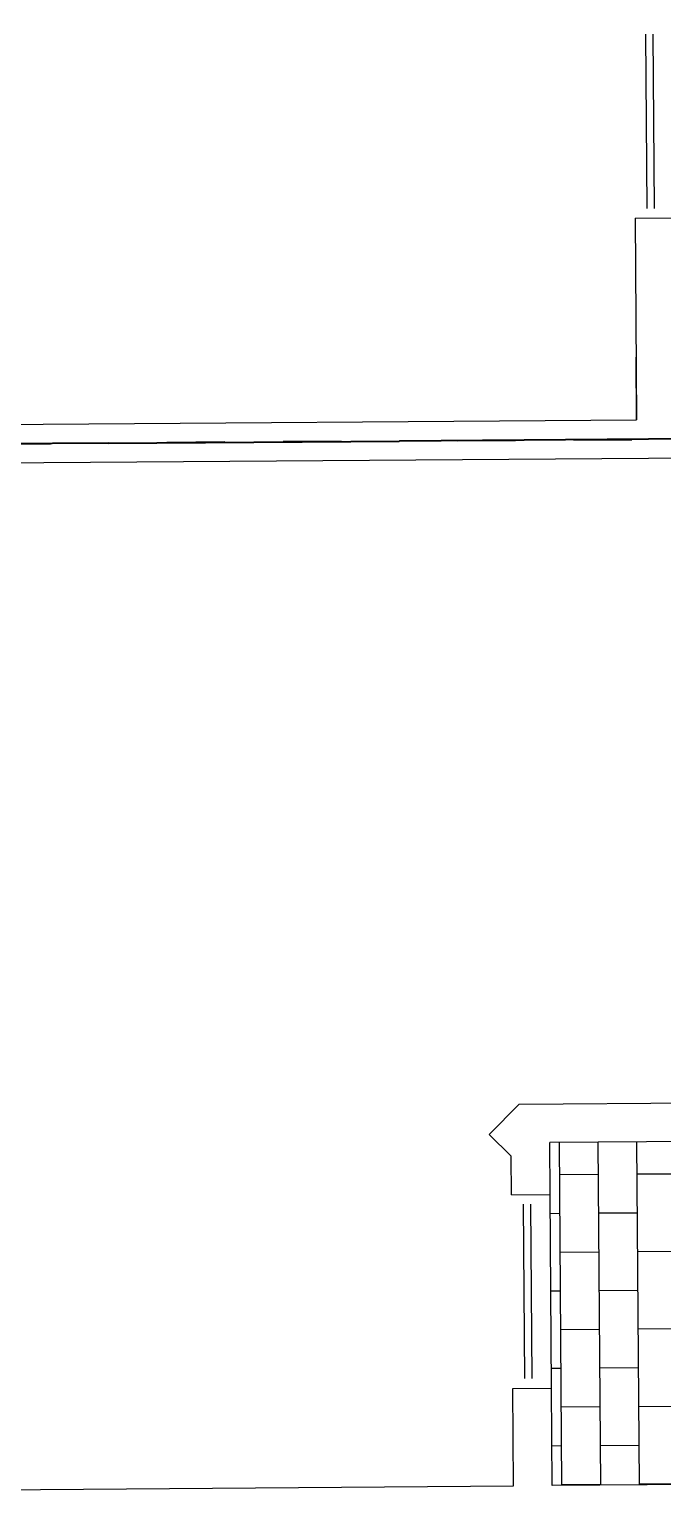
# Model space of a CAD drawing. Header units: feet. Extents: x 919634 to 928945, y 707022 to 708026.
# Drawn here: x 920758.11 to 920769, y 707339.63 to 707364.93 of the extents above; entities that cross this region are included whole.
import ezdxf

# ---------------------------------------------------------------- set-up
doc = ezdxf.new("R2010")
doc.units = ezdxf.units.FT
doc.header["$LTSCALE"] = 20
doc.header["$MEASUREMENT"] = 0
doc.linetypes.add('Site Plan$0$PHANTOM2', pattern=[1.25, 0.625, -0.125, 0.125, -0.125, 0.125, -0.125])
for name, color, linetype in [('-u-site-xref', 7, 'Continuous'), ('Site Plan$0$-u-site-bldg_interior', 252, 'Continuous'), ('Site Plan$0$SP-LOT PAVERS', 254, 'Continuous')]:
    doc.layers.add(name, color=color, linetype=linetype)
doc.layers.add('Site Plan$0$SP-LOT LINES', color=252, linetype='Site Plan$0$PHANTOM2', lineweight=40)
doc.layers.add('SP-BUILDING-FOOTPRINT', color=1, linetype='Continuous', lineweight=25)
doc.layers.get('-u-site-xref').off()

# ---------------------------------------------------------------- blocks, each defined once
blk = doc.blocks.new('Site Plan')
at = {"layer": 'Site Plan$0$SP-LOT PAVERS', "extrusion": (7.49369476447442e-08, 5.421449408350116e-10, 0.9999999999999972)}
h = blk.add_hatch(dxfattribs=at)
h.set_pattern_fill('AR-B816', color=256, scale=0.08333333333333331, angle=90.41450947818753)
h.set_pattern_definition([(90.41450947818744, (920786.5937533336, 707341.3549847414), (-0.6666492204798994, -0.004822994711523406), []), (180.4145094781875, (920786.5937533336, 707341.3549847414), (-0.6618262257683755, -0.6714722151914222), [0.6666666666666665, -0.6666666666666665])])
h.paths.add_polyline_path([(920777.0650559088, 707345.2883238336), (920777.0610345023, 707345.8441750354), (920767.0613273574, 707345.7718303531), (920767.1040532981, 707339.8661189146), (920776.4371113811, 707339.9336186505), (920776.4322883871, 707340.6002678716), (920777.0989376071, 707340.6050908657), (920777.0939938776, 707341.2884284066), (920786.5937533336, 707341.3549847412), (920786.5648153644, 707345.3548801687)])
at = {"layer": 'Site Plan$0$-u-site-bldg_interior', "extrusion": (7.493694764474419e-08, 5.421449408350157e-10, 0.9999999999999972)}
for p, q in [((920768.736669627, 707361.8497266935, 2.781222946186143e-06), (920768.7149661508, 707364.8496481857, 2.781222946186114e-06)), ((920768.8616663559, 707361.850631005, 2.771855582593388e-06), (920768.8399628797, 707364.8505524972, 2.771855582593359e-06)), ((920768.5295474943, 707361.6815572026, 2.796835218843645e-06), (920769.1961967146, 707361.6863801973, 2.746875946351858e-06)), ((920768.5295474943, 707361.6815572026, 2.796835218843645e-06), (920768.5546601596, 707358.2104070514, 2.796835218843679e-06)), ((920768.5546601603, 707358.2104069593, 2.796835218843679e-06), (920768.5468233768, 707359.2936313672, 2.796835218843668e-06)), ((920732.1389643949, 707357.9469510154, 5.525859137167594e-06), (920768.5546601596, 707358.2104070514, 2.796835218843679e-06)), ((920775.6426529306, 707357.5949999997, 2.266016315479787e-06), (920734.1437399744, 707357.2947685863, 5.375980951939179e-06)), ((920766.5355965464, 707346.4347109718, 2.954521817178377e-06), (920775.7229130481, 707346.5011782795, 2.26601632657687e-06)), ((920766.5355965464, 707346.4347109718, 2.954521817178377e-06), (920766.0195554576, 707345.9111486839, 2.993476207871635e-06)), ((920766.3963219513, 707345.5397946041, 2.965443804597667e-06), (920766.0195554576, 707345.9111486839, 2.993476207871635e-06)), ((920776.3943852844, 707345.8393520538, 2.216057052497315e-06), (920767.06132736, 707345.7718303533, 2.915484532097154e-06)), ((920767.067787655, 707344.8788684283, 2.915484532097163e-06), (920767.06132736, 707345.7718303533, 2.915484532097154e-06)), ((920766.4011384344, 707344.8740454337, 2.965443804597674e-06), (920766.3963219513, 707345.5397946041, 2.965443804597667e-06)), ((920766.4011384344, 707344.8740454337, 2.965443804597674e-06), (920767.067787655, 707344.8788684283, 2.915484532097163e-06)), ((920766.7573722696, 707341.7098731337, 2.940464168347449e-06), (920766.7356687934, 707344.7097946259, 2.94046416834742e-06)), ((920767.0919026285, 707341.545622326, 2.915484532097195e-06), (920767.067787655, 707344.8788684283, 2.915484532097163e-06)), ((920766.6323755408, 707341.7089688221, 2.949831531940204e-06), (920766.6106720646, 707344.7088903143, 2.949831531940175e-06)), ((920766.425253408, 707341.5407993313, 2.965443804597706e-06), (920767.0919026285, 707341.545622326, 2.915484532097195e-06)), ((920766.4374042422, 707339.8612740474, 2.965443804301105e-06), (920766.425253408, 707341.5407993313, 2.965443804597706e-06)), ((920767.1040482124, 707339.8661188774, 2.915484913416153e-06), (920767.0919026285, 707341.545622326, 2.915484532097195e-06)), ((920774.35383257, 707339.9185467922, 2.372179779046201e-06), (920767.1040533007, 707339.8661189143, 2.915484532097212e-06)), ((920734.2715477104, 707339.6285642486, 5.375981073622221e-06), (920766.4374042383, 707339.8612740473, 2.965443804597722e-06))]:
    blk.add_line(p, q, dxfattribs=at)
at = {"layer": 'Site Plan$0$SP-LOT LINES', "ltscale": 0.4, "extrusion": (7.493694764474419e-08, 5.421449408350157e-10, 0.9999999999999972)}
for p, q in [((920809.4734781526, 707358.1730999744, 3.660344581600104e-07), (920719.4750383155, 707357.5219899362, 7.518793828609683e-06)), ((920719.4750383171, 707357.521989706, 7.518793828609683e-06), (920809.4734781543, 707358.1730997441, 3.660344581600104e-07))]:
    blk.add_line(p, q, dxfattribs=at)

msp = doc.modelspace()

# ---------------------------------------------------------------- block references
at = {"layer": '-u-site-xref'}
msp.add_blockref('Site Plan', (0, 0), dxfattribs=at)

# ---------------------------------------------------------------- next in the draw order: linework, layer by layer
at = {"layer": 'SP-BUILDING-FOOTPRINT', "extrusion": (7.493694764474419e-08, 5.421449408350157e-10, 0.9999999999999972), "elevation": 0.0693868526758077}
msp.add_lwpolyline([(920733.6140076591, 707338.9571250868), (920777.1105804819, 707339.2718089328), (920777.0562115078, 707346.5108242589), (920776.3895622874, 707346.5060012642), (920776.3093020217, 707357.5998229937), (920776.5592740977, 707357.6016057185), (920776.4760772367, 707369.1013327292), (920769.1429496376, 707369.0482798874), (920769.0935139419, 707375.8814343975), (920773.0934167345, 707375.9104839211), (920772.9391260917, 707397.2370129577), (920777.5223347144, 707397.2701710119), (920777.4848735553, 707402.4482243333), (920777.8182148988, 707402.4506345384), (920777.7701516576, 707409.094084138), (920781.4365897869, 707409.1321325252), (920781.3871541112, 707415.9652842628), (920773.4707308369, 707415.907574531), (920773.4687908952, 707416.2435803235), (920770.8016899577, 707416.224284698), (920770.7214015259, 707427.3220025051), (920775.9712636868, 707427.3599835852), (920775.9237145878, 707433.932366867), (920777.2570259915, 707433.9420130138), (920777.2195648196, 707439.1200681087), (920777.5528783908, 707439.1224795261), (920777.5048428901, 707445.7659279131), (920781.1712810192, 707445.8039763003), (920781.1218453435, 707452.6371280379), (920773.2054351094, 707452.577615909), (920773.2029911934, 707452.9154217918), (920732.7874060686, 707452.6207870122), (920732.9200464034, 707434.2879340545), (920730.9201019803, 707434.2734642224), (920731.0576017064, 707415.2678275383), (920733.0575302129, 707415.2822955126), (920733.339631003, 707376.2894532981), (920731.3396827978, 707376.2749843101), (920731.4771342998, 707357.2754765438), (920733.4770854505, 707357.2899455532), (920733.6140076591, 707338.9571250868)], dxfattribs=at)

doc.saveas('drawing.dxf')
